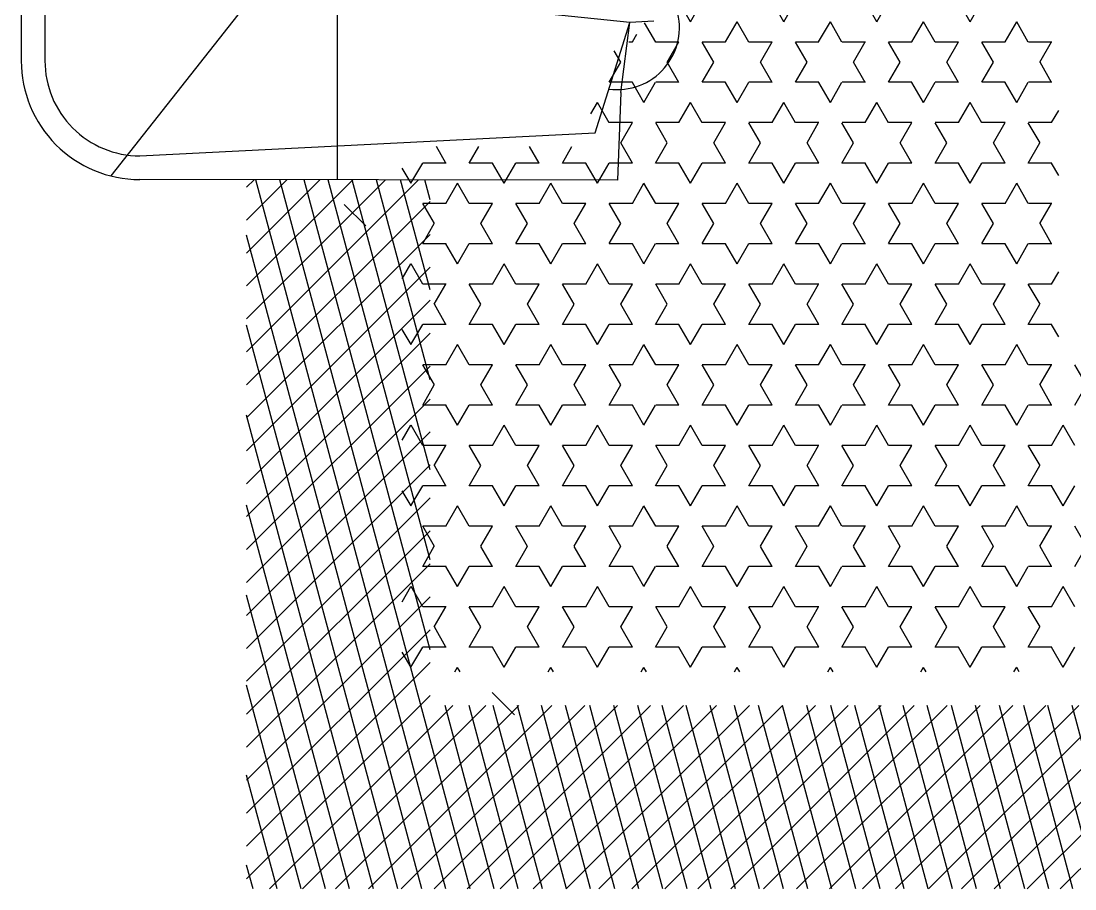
# Model space of a CAD drawing. Header units: millimetres. Extents: x -30782 to 40110, y 35885 to 73818.
# Drawn here: x 29985 to 31165, y 68543 to 69515 of the extents above; entities that cross this region are included whole.
import ezdxf

# ---------------------------------------------------------------- set-up
doc = ezdxf.new("R2010")
doc.units = ezdxf.units.MM

# ---------------------------------------------------------------- blocks, each defined once
blk = doc.blocks.new('A$C1EFC2E70')
for p, q in [((2421.4, 1198), (2216, 1403.4)), ((2421.4, 1161.1), (2216, 1366.5)), ((2421.4, 1124.3), (2216, 1329.7)), ((2421.4, 1087.4), (2216, 1292.8)), ((2421.4, 1266.3), (2216, 1211.3)), ((2421.4, 1050.5), (2216, 1255.9)), ((2421.4, 1239.3), (2216, 1184.3)), ((1856.9, 1227.6), (1834.4, 1214.6)), ((1879.5, 1214.6), (1856.9, 1227.6)), ((2037.7, 1227.6), (2015.1, 1214.6)), ((2060.2, 1214.6), (2037.6, 1227.6)), ((2421.4, 1013.6), (2216, 1219)), ((1924.7, 1214.6), (1902.1, 1201.5)), ((1992.4, 1201.5), (1969.8, 1214.6)), ((2105.4, 1214.6), (2082.8, 1201.5)), ((2173.1, 1201.5), (2150.5, 1214.6)), ((2421.4, 1212.3), (2216, 1157.3)), ((1563.2, 1188.5), (1549.4, 1196.4)), ((1622.2, 1196.4), (1608.5, 1188.5)), ((1743.9, 1188.5), (1730.2, 1196.4)), ((1802.9, 1196.4), (1789.2, 1188.5)), ((1924.6, 1188.5), (1902, 1201.5)), ((1992.5, 1201.5), (1969.9, 1188.5)), ((2105.4, 1188.5), (2082.8, 1201.5)), ((2173.2, 1201.5), (2150.6, 1188.5)), ((1495.4, 1175.4), (1472.8, 1188.5)), ((1472.9, 1188.6), (1472.9, 1162.5)), ((1518.1, 1188.5), (1495.5, 1175.5)), ((1518, 1188.6), (1518, 1162.5)), ((1563.2, 1188.6), (1563.2, 1162.5)), ((1608.4, 1188.6), (1608.4, 1162.5)), ((1653.6, 1188.6), (1653.6, 1162.5)), ((1676.1, 1175.4), (1653.6, 1188.5)), ((1698.8, 1188.5), (1676.2, 1175.5)), ((1698.8, 1188.6), (1698.8, 1162.5)), ((1743.9, 1188.6), (1743.9, 1162.5)), ((1789.1, 1188.6), (1789.1, 1162.5)), ((1834.3, 1188.6), (1834.3, 1162.5)), ((1856.9, 1175.4), (1834.3, 1188.5)), ((1879.5, 1188.5), (1856.9, 1175.5)), ((1879.5, 1188.6), (1879.5, 1162.5)), ((1924.7, 1188.6), (1924.7, 1162.5)), ((1969.8, 1188.6), (1969.8, 1162.5)), ((2015, 1188.6), (2015, 1162.5)), ((2037.6, 1175.4), (2015, 1188.5)), ((2060.3, 1188.5), (2037.7, 1175.5)), ((2060.2, 1188.6), (2060.2, 1162.5)), ((2105.4, 1188.6), (2105.4, 1162.5)), ((2150.6, 1188.6), (2150.6, 1162.5)), ((2421.4, 1185.3), (2216, 1130.3)), ((2421.4, 976.7), (2216, 1182.1)), ((1585.9, 1175.5), (1563.3, 1162.4)), ((1608.4, 1162.4), (1585.8, 1175.4)), ((1766.6, 1175.5), (1744, 1162.4)), ((1789.1, 1162.4), (1766.5, 1175.4)), ((1947.3, 1175.5), (1924.7, 1162.4)), ((1969.8, 1162.4), (1947.2, 1175.4)), ((2128, 1175.5), (2105.4, 1162.4)), ((2150.5, 1162.4), (2127.9, 1175.4)), ((1472.9, 1162.4), (1450.3, 1149.4)), ((1540.6, 1149.4), (1518, 1162.4)), ((1653.6, 1162.4), (1631, 1149.4)), ((1721.3, 1149.4), (1698.7, 1162.4)), ((1834.4, 1162.4), (1811.8, 1149.4)), ((1902, 1149.4), (1879.5, 1162.4)), ((2015.1, 1162.4), (1992.5, 1149.4)), ((2082.8, 1149.4), (2060.2, 1162.4)), ((2421.4, 1158.3), (2216, 1103.3)), ((1472.8, 1136.3), (1450.2, 1149.4)), ((1540.7, 1149.4), (1518.1, 1136.3)), ((1653.6, 1136.3), (1631, 1149.4)), ((1721.4, 1149.4), (1698.8, 1136.3)), ((1834.3, 1136.3), (1811.7, 1149.4)), ((1902.1, 1149.4), (1879.5, 1136.3)), ((2015, 1136.3), (1992.4, 1149.4)), ((2082.8, 1149.4), (2060.3, 1136.3)), ((2178.3, 1146.3), (2173.1, 1149.4)), ((2178.3, 1152.3), (2173.2, 1149.4)), ((2421.4, 939.8), (2216, 1145.2)), ((1472.9, 1136.4), (1472.9, 1110.3)), ((1518, 1136.4), (1518, 1110.3)), ((1563.2, 1136.4), (1563.2, 1110.3)), ((1585.8, 1123.3), (1563.2, 1136.3)), ((1608.5, 1136.3), (1585.9, 1123.3)), ((1608.4, 1136.4), (1608.4, 1110.3)), ((1653.6, 1136.4), (1653.6, 1110.3)), ((1698.8, 1136.4), (1698.8, 1110.3)), ((1743.9, 1136.4), (1743.9, 1110.3)), ((1766.5, 1123.3), (1743.9, 1136.3)), ((1789.2, 1136.3), (1766.6, 1123.3)), ((1789.1, 1136.4), (1789.1, 1110.3)), ((1834.3, 1136.4), (1834.3, 1110.3)), ((1879.5, 1136.4), (1879.5, 1110.3)), ((1947.2, 1123.3), (1924.6, 1136.3)), ((1924.7, 1136.4), (1924.7, 1110.3)), ((1969.9, 1136.3), (1947.3, 1123.3)), ((1969.8, 1136.4), (1969.8, 1110.3)), ((2015, 1136.4), (2015, 1110.3)), ((2060.2, 1136.4), (2060.2, 1110.3)), ((2105.4, 1136.4), (2105.4, 1110.3)), ((2127.9, 1123.3), (2105.4, 1136.3)), ((2150.6, 1136.3), (2128, 1123.3)), ((2150.6, 1136.4), (2150.6, 1110.3)), ((1495.5, 1123.3), (1472.9, 1110.2)), ((1518, 1110.2), (1495.4, 1123.3)), ((1676.2, 1123.3), (1653.6, 1110.2)), ((1698.7, 1110.2), (1676.1, 1123.3)), ((1856.9, 1123.3), (1834.4, 1110.2)), ((1879.5, 1110.2), (1856.9, 1123.3)), ((2037.7, 1123.3), (2015.1, 1110.2)), ((2060.2, 1110.2), (2037.6, 1123.3)), ((2421.4, 1131.3), (2216, 1076.3)), ((1450.2, 1097.2), (1427.7, 1110.2)), ((1563.3, 1110.2), (1540.7, 1097.2)), ((1631, 1097.2), (1608.4, 1110.2)), ((1744, 1110.2), (1721.4, 1097.2)), ((1811.7, 1097.2), (1789.1, 1110.2)), ((1924.7, 1110.2), (1902.1, 1097.2)), ((1992.4, 1097.2), (1969.8, 1110.2)), ((2105.4, 1110.2), (2082.8, 1097.2)), ((2173.1, 1097.2), (2150.5, 1110.2)), ((2421.4, 902.9), (2216, 1108.3)), ((2421.4, 1104.3), (2216, 1049.3)), ((1450.3, 1097.2), (1427.7, 1084.2)), ((1563.2, 1084.1), (1540.6, 1097.2)), ((1631, 1097.2), (1608.5, 1084.2)), ((1743.9, 1084.1), (1721.3, 1097.2)), ((1811.8, 1097.2), (1789.2, 1084.2)), ((1924.6, 1084.1), (1902, 1097.2)), ((1992.5, 1097.2), (1969.9, 1084.2)), ((2105.4, 1084.1), (2082.8, 1097.2)), ((2173.2, 1097.2), (2150.6, 1084.2)), ((1495.4, 1071.1), (1472.8, 1084.1)), ((1472.9, 1084.2), (1472.9, 1058.1)), ((1518.1, 1084.2), (1495.5, 1071.1)), ((1518, 1084.2), (1518, 1058.1)), ((1563.2, 1084.2), (1563.2, 1058.1)), ((1608.4, 1084.2), (1608.4, 1058.1)), ((1653.6, 1084.2), (1653.6, 1058.1)), ((1676.1, 1071.1), (1653.6, 1084.1)), ((1698.8, 1084.2), (1676.2, 1071.1)), ((1698.8, 1084.2), (1698.8, 1058.1)), ((1743.9, 1084.2), (1743.9, 1058.1)), ((1789.1, 1084.2), (1789.1, 1058.1)), ((1834.3, 1084.2), (1834.3, 1058.1)), ((1856.9, 1071.1), (1834.3, 1084.1)), ((1879.5, 1084.2), (1856.9, 1071.1)), ((1879.5, 1084.2), (1879.5, 1058.1)), ((1924.7, 1084.2), (1924.7, 1058.1)), ((1969.8, 1084.2), (1969.8, 1058.1)), ((2015, 1084.2), (2015, 1058.1)), ((2037.6, 1071.1), (2015, 1084.1)), ((2060.3, 1084.2), (2037.7, 1071.1)), ((2060.2, 1084.2), (2060.2, 1058.1)), ((2105.4, 1084.2), (2105.4, 1058.1)), ((2150.6, 1084.2), (2150.6, 1058.1)), ((2421.4, 1077.3), (2216, 1022.3)), ((1585.9, 1071.1), (1563.3, 1058.1)), ((1608.4, 1058.1), (1585.8, 1071.1)), ((1766.6, 1071.1), (1744, 1058.1)), ((1789.1, 1058.1), (1766.5, 1071.1)), ((1947.3, 1071.1), (1924.7, 1058.1)), ((1969.8, 1058.1), (1947.2, 1071.1)), ((2128, 1071.1), (2105.4, 1058.1)), ((2150.5, 1058.1), (2127.9, 1071.1)), ((2421.4, 866), (2216, 1071.4)), ((1472.9, 1058.1), (1450.3, 1045)), ((1540.6, 1045), (1518, 1058.1)), ((1653.6, 1058.1), (1631, 1045)), ((1721.3, 1045), (1698.7, 1058.1)), ((1834.4, 1058.1), (1811.8, 1045)), ((1902, 1045), (1879.5, 1058.1)), ((2015.1, 1058.1), (1992.5, 1045)), ((2082.8, 1045), (2060.2, 1058.1)), ((2421.4, 1050.3), (2216, 995.3)), ((1472.8, 1032), (1450.2, 1045)), ((1540.7, 1045), (1518.1, 1032)), ((1653.6, 1032), (1631, 1045)), ((1721.4, 1045), (1698.8, 1032)), ((1834.3, 1032), (1811.7, 1045)), ((1902.1, 1045), (1879.5, 1032)), ((2015, 1032), (1992.4, 1045)), ((2082.8, 1045), (2060.3, 1032)), ((2178.3, 1042), (2173.1, 1045)), ((2178.3, 1048), (2173.2, 1045)), ((1472.9, 1032.1), (1472.9, 1006)), ((1518, 1032.1), (1518, 1006)), ((1563.2, 1032.1), (1563.2, 1006)), ((1585.8, 1018.9), (1563.2, 1032)), ((1608.5, 1032), (1585.9, 1019)), ((1608.4, 1032.1), (1608.4, 1006)), ((1653.6, 1032.1), (1653.6, 1006)), ((1698.8, 1032.1), (1698.8, 1006)), ((1743.9, 1032.1), (1743.9, 1006)), ((1766.5, 1018.9), (1743.9, 1032)), ((1789.2, 1032), (1766.6, 1019)), ((1789.1, 1032.1), (1789.1, 1006)), ((1834.3, 1032.1), (1834.3, 1006)), ((1879.5, 1032.1), (1879.5, 1006)), ((1947.2, 1018.9), (1924.6, 1032)), ((1924.7, 1032.1), (1924.7, 1006)), ((1969.9, 1032), (1947.3, 1019)), ((1969.8, 1032.1), (1969.8, 1006)), ((2015, 1032.1), (2015, 1006)), ((2060.2, 1032.1), (2060.2, 1006)), ((2105.4, 1032.1), (2105.4, 1006)), ((2127.9, 1018.9), (2105.4, 1032)), ((2150.6, 1032), (2128, 1019)), ((2150.6, 1032.1), (2150.6, 1006)), ((2421.4, 829.1), (2216, 1034.5)), ((1495.5, 1019), (1472.9, 1005.9)), ((1518, 1005.9), (1495.4, 1018.9)), ((1676.2, 1019), (1653.6, 1005.9)), ((1698.7, 1005.9), (1676.1, 1018.9)), ((1856.9, 1019), (1834.4, 1005.9)), ((1879.5, 1005.9), (1856.9, 1018.9)), ((2037.7, 1019), (2015.1, 1005.9)), ((2060.2, 1005.9), (2037.6, 1018.9)), ((2421.4, 1023.3), (2216, 968.3)), ((1450.2, 992.8), (1427.7, 1005.9)), ((1563.3, 1005.9), (1540.7, 992.9)), ((1631, 992.8), (1608.4, 1005.9)), ((1744, 1005.9), (1721.4, 992.9)), ((1811.7, 992.8), (1789.1, 1005.9)), ((1924.7, 1005.9), (1902.1, 992.9)), ((1992.4, 992.8), (1969.8, 1005.9)), ((2105.4, 1005.9), (2082.8, 992.9)), ((2173.1, 992.8), (2150.5, 1005.9)), ((1450.3, 992.9), (1427.7, 979.8)), ((1563.2, 979.8), (1540.6, 992.8)), ((1631, 992.9), (1608.5, 979.8)), ((1743.9, 979.8), (1721.3, 992.8)), ((1811.8, 992.9), (1789.2, 979.8)), ((1924.6, 979.8), (1902, 992.8)), ((1992.5, 992.9), (1969.9, 979.8)), ((2105.4, 979.8), (2082.8, 992.8)), ((2173.2, 992.9), (2150.6, 979.8)), ((2421.4, 792.3), (2216, 997.6)), ((2421.4, 996.3), (2216, 941.3)), ((1495.4, 966.8), (1472.8, 979.8)), ((1472.9, 979.9), (1472.9, 953.8)), ((1518.1, 979.8), (1495.5, 966.8)), ((1518, 979.9), (1518, 953.8)), ((1563.2, 979.9), (1563.2, 953.8)), ((1608.4, 979.9), (1608.4, 953.8)), ((1653.6, 979.9), (1653.6, 953.8)), ((1676.1, 966.8), (1653.6, 979.8)), ((1698.8, 979.8), (1676.2, 966.8)), ((1698.8, 979.9), (1698.8, 953.8)), ((1743.9, 979.9), (1743.9, 953.8)), ((1789.1, 979.9), (1789.1, 953.8)), ((1834.3, 979.9), (1834.3, 953.8)), ((1856.9, 966.8), (1834.3, 979.8)), ((1879.5, 979.8), (1856.9, 966.8)), ((1879.5, 979.9), (1879.5, 953.8)), ((1924.7, 979.9), (1924.7, 953.8)), ((1969.8, 979.9), (1969.8, 953.8)), ((2015, 979.9), (2015, 953.8)), ((2037.6, 966.8), (2015, 979.8)), ((2060.3, 979.8), (2037.7, 966.8)), ((2060.2, 979.9), (2060.2, 953.8)), ((2105.4, 979.9), (2105.4, 953.8)), ((2150.6, 979.9), (2150.6, 953.8)), ((2421.4, 969.3), (2216, 914.2)), ((1585.9, 966.8), (1563.3, 953.7)), ((1608.4, 953.7), (1585.8, 966.8)), ((1766.6, 966.8), (1744, 953.7)), ((1789.1, 953.7), (1766.5, 966.8)), ((1947.3, 966.8), (1924.7, 953.7)), ((1969.8, 953.7), (1947.2, 966.8)), ((2128, 966.8), (2105.4, 953.7)), ((2150.5, 953.7), (2127.9, 966.8)), ((2421.4, 755.4), (2216, 960.8)), ((1472.9, 953.7), (1450.3, 940.7)), ((1540.6, 940.7), (1518, 953.7)), ((1653.6, 953.7), (1631, 940.7)), ((1721.3, 940.7), (1698.7, 953.7)), ((1834.4, 953.7), (1811.8, 940.7)), ((1902, 940.7), (1879.5, 953.7)), ((2015.1, 953.7), (1992.5, 940.7)), ((2082.8, 940.7), (2060.2, 953.7)), ((1472.8, 927.6), (1450.2, 940.7)), ((1540.7, 940.7), (1518.1, 927.7)), ((1653.6, 927.6), (1631, 940.7)), ((1721.4, 940.7), (1698.8, 927.7)), ((1834.3, 927.6), (1811.7, 940.7)), ((1902.1, 940.7), (1879.5, 927.7)), ((2015, 927.6), (1992.4, 940.7)), ((2082.8, 940.7), (2060.3, 927.7)), ((2178.3, 937.7), (2173.1, 940.7)), ((2178.3, 943.7), (2173.2, 940.7)), ((2421.4, 942.3), (2216, 887.2)), ((1472.9, 927.7), (1472.9, 901.6)), ((1518, 927.7), (1518, 901.6)), ((1563.2, 927.7), (1563.2, 901.6)), ((1585.8, 914.6), (1563.2, 927.6)), ((1608.5, 927.7), (1585.9, 914.6)), ((1608.4, 927.7), (1608.4, 901.6)), ((1653.6, 927.7), (1653.6, 901.6)), ((1698.8, 927.7), (1698.8, 901.6)), ((1743.9, 927.7), (1743.9, 901.6)), ((1766.5, 914.6), (1743.9, 927.6)), ((1789.2, 927.7), (1766.6, 914.6)), ((1789.1, 927.7), (1789.1, 901.6)), ((1834.3, 927.7), (1834.3, 901.6)), ((1879.5, 927.7), (1879.5, 901.6)), ((1947.2, 914.6), (1924.6, 927.6)), ((1924.7, 927.7), (1924.7, 901.6)), ((1969.9, 927.7), (1947.3, 914.6)), ((1969.8, 927.7), (1969.8, 901.6)), ((2015, 927.7), (2015, 901.6)), ((2060.2, 927.7), (2060.2, 901.6)), ((2105.4, 927.7), (2105.4, 901.6)), ((2127.9, 914.6), (2105.4, 927.6)), ((2150.6, 927.7), (2128, 914.6)), ((2150.6, 927.7), (2150.6, 901.6)), ((2421.4, 718.5), (2216, 923.9)), ((1495.5, 914.6), (1472.9, 901.6)), ((1518, 901.5), (1495.4, 914.6)), ((1676.2, 914.6), (1653.6, 901.6)), ((1698.7, 901.5), (1676.1, 914.6)), ((1856.9, 914.6), (1834.4, 901.6)), ((1879.5, 901.5), (1856.9, 914.6)), ((2037.7, 914.6), (2015.1, 901.6)), ((2060.2, 901.5), (2037.6, 914.6)), ((2421.4, 915.3), (2216, 860.2)), ((1450.2, 888.5), (1427.7, 901.5)), ((1563.3, 901.6), (1540.7, 888.5)), ((1631, 888.5), (1608.4, 901.5)), ((1744, 901.6), (1721.4, 888.5)), ((1811.7, 888.5), (1789.1, 901.5)), ((1924.7, 901.6), (1902.1, 888.5)), ((1992.4, 888.5), (1969.8, 901.5)), ((2105.4, 901.6), (2082.8, 888.5)), ((2173.1, 888.5), (2150.5, 901.5)), ((1450.3, 888.5), (1427.7, 875.5)), ((1563.2, 875.5), (1540.6, 888.5)), ((1631, 888.5), (1608.5, 875.5)), ((1743.9, 875.5), (1721.3, 888.5)), ((1811.8, 888.5), (1789.2, 875.5)), ((1924.6, 875.5), (1902, 888.5)), ((1992.5, 888.5), (1969.9, 875.5)), ((2105.4, 875.5), (2082.8, 888.5)), ((2173.2, 888.5), (2150.6, 875.5)), ((2421.4, 888.3), (2216, 833.2)), ((2421.4, 681.6), (2216, 887)), ((1495.4, 862.4), (1472.8, 875.5)), ((1472.9, 875.5), (1472.9, 849.5)), ((1518.1, 875.5), (1495.5, 862.4)), ((1518, 875.5), (1518, 849.5)), ((1563.2, 875.5), (1563.2, 849.5)), ((1608.4, 875.5), (1608.4, 849.5)), ((1653.6, 875.5), (1653.6, 849.5)), ((1676.1, 862.4), (1653.6, 875.5)), ((1698.8, 875.5), (1676.2, 862.4)), ((1698.8, 875.5), (1698.8, 849.5)), ((1743.9, 875.5), (1743.9, 849.5)), ((1789.1, 875.5), (1789.1, 849.5)), ((1834.3, 875.5), (1834.3, 849.5)), ((1856.9, 862.4), (1834.3, 875.5)), ((1879.5, 875.5), (1856.9, 862.4)), ((1879.5, 875.5), (1879.5, 849.5)), ((1924.7, 875.5), (1924.7, 849.5)), ((1969.8, 875.5), (1969.8, 849.5)), ((2015, 875.5), (2015, 849.5)), ((2037.6, 862.4), (2015, 875.5)), ((2060.3, 875.5), (2037.7, 862.4)), ((2060.2, 875.5), (2060.2, 849.5)), ((2105.4, 875.5), (2105.4, 849.5)), ((2150.6, 875.5), (2150.6, 849.5)), ((1585.9, 862.4), (1563.3, 849.4)), ((1608.4, 849.4), (1585.8, 862.4)), ((1766.6, 862.4), (1744, 849.4)), ((1789.1, 849.4), (1766.5, 862.4)), ((1947.3, 862.4), (1924.7, 849.4)), ((1969.8, 849.4), (1947.2, 862.4)), ((2128, 862.4), (2105.4, 849.4)), ((2150.5, 849.4), (2127.9, 862.4)), ((2421.4, 861.3), (2216, 806.2)), ((2421.4, 644.7), (2216, 850.1)), ((1472.9, 849.4), (1450.3, 836.4)), ((1540.6, 836.3), (1518, 849.4)), ((1653.6, 849.4), (1631, 836.4)), ((1721.3, 836.3), (1698.7, 849.4)), ((1834.4, 849.4), (1811.8, 836.4)), ((1902, 836.3), (1879.5, 849.4)), ((2015.1, 849.4), (1992.5, 836.4)), ((2082.8, 836.3), (2060.2, 849.4)), ((2178.3, 839.3), (2173.2, 836.4)), ((1472.8, 823.3), (1450.2, 836.3)), ((1540.7, 836.4), (1518.1, 823.3)), ((1653.6, 823.3), (1631, 836.3)), ((1721.4, 836.4), (1698.8, 823.3)), ((1834.3, 823.3), (1811.7, 836.3)), ((1902.1, 836.4), (1879.5, 823.3)), ((2015, 823.3), (1992.4, 836.3)), ((2082.8, 836.4), (2060.3, 823.3)), ((2178.3, 833.3), (2173.1, 836.3)), ((2421.4, 834.3), (2216, 779.2)), ((1472.9, 823.4), (1472.9, 797.3)), ((1518, 823.4), (1518, 797.3)), ((1563.2, 823.4), (1563.2, 797.3)), ((1585.8, 810.3), (1563.2, 823.3)), ((1608.5, 823.3), (1585.9, 810.3)), ((1608.4, 823.4), (1608.4, 797.3)), ((1653.6, 823.4), (1653.6, 797.3)), ((1698.8, 823.4), (1698.8, 797.3)), ((1743.9, 823.4), (1743.9, 797.3)), ((1766.5, 810.3), (1743.9, 823.3)), ((1789.2, 823.3), (1766.6, 810.3)), ((1789.1, 823.4), (1789.1, 797.3)), ((1834.3, 823.4), (1834.3, 797.3)), ((1879.5, 823.4), (1879.5, 797.3)), ((1947.2, 810.3), (1924.6, 823.3)), ((1924.7, 823.4), (1924.7, 797.3)), ((1969.9, 823.3), (1947.3, 810.3)), ((1969.8, 823.4), (1969.8, 797.3)), ((2015, 823.4), (2015, 797.3)), ((2060.2, 823.4), (2060.2, 797.3)), ((2105.4, 823.4), (2105.4, 797.3)), ((2127.9, 810.3), (2105.4, 823.3)), ((2150.6, 823.3), (2128, 810.3)), ((2150.6, 823.4), (2150.6, 797.3)), ((1495.5, 810.3), (1472.9, 797.2)), ((1518, 797.2), (1495.4, 810.3)), ((1676.2, 810.3), (1653.6, 797.2)), ((1698.7, 797.2), (1676.1, 810.3)), ((1856.9, 810.3), (1834.4, 797.2)), ((1879.5, 797.2), (1856.9, 810.3)), ((2037.7, 810.3), (2015.1, 797.2)), ((2060.2, 797.2), (2037.6, 810.3)), ((2421.4, 607.8), (2216, 813.2)), ((2421.4, 807.3), (2216, 752.2)), ((1450.2, 784.2), (1427.7, 797.2)), ((1563.3, 797.2), (1540.7, 784.2)), ((1631, 784.2), (1608.4, 797.2)), ((1744, 797.2), (1721.4, 784.2)), ((1811.7, 784.2), (1789.1, 797.2)), ((1924.7, 797.2), (1902.1, 784.2)), ((1992.4, 784.2), (1969.8, 797.2)), ((2105.4, 797.2), (2082.8, 784.2)), ((2173.1, 784.2), (2150.5, 797.2)), ((1450.3, 784.2), (1427.7, 771.1)), ((1563.2, 771.1), (1540.6, 784.2)), ((1631, 784.2), (1608.5, 771.1)), ((1743.9, 771.1), (1721.3, 784.2)), ((1811.8, 784.2), (1789.2, 771.1)), ((1924.6, 771.1), (1902, 784.2)), ((1992.5, 784.2), (1969.9, 771.1)), ((2105.4, 771.1), (2082.8, 784.2)), ((2173.2, 784.2), (2150.6, 771.1)), ((2421.4, 780.2), (2216, 725.2)), ((1495.4, 758.1), (1472.8, 771.1)), ((1472.9, 771.2), (1472.9, 745.1)), ((1518.1, 771.1), (1495.5, 758.1)), ((1518, 771.2), (1518, 745.1)), ((1563.2, 771.2), (1563.2, 745.1)), ((1608.4, 771.2), (1608.4, 745.1)), ((1653.6, 771.2), (1653.6, 745.1)), ((1676.1, 758.1), (1653.6, 771.1)), ((1698.8, 771.1), (1676.2, 758.1)), ((1698.8, 771.2), (1698.8, 745.1)), ((1743.9, 771.2), (1743.9, 745.1)), ((1789.1, 771.2), (1789.1, 745.1)), ((1834.3, 771.2), (1834.3, 745.1)), ((1856.9, 758.1), (1834.3, 771.1)), ((1879.5, 771.1), (1856.9, 758.1)), ((1879.5, 771.2), (1879.5, 745.1)), ((1924.7, 771.2), (1924.7, 745.1)), ((1969.8, 771.2), (1969.8, 745.1)), ((2015, 771.2), (2015, 745.1)), ((2037.6, 758.1), (2015, 771.1)), ((2060.3, 771.1), (2037.7, 758.1)), ((2060.2, 771.2), (2060.2, 745.1)), ((2105.4, 771.2), (2105.4, 745.1)), ((2150.6, 771.2), (2150.6, 745.1)), ((2421.4, 570.9), (2216, 776.3)), ((1585.9, 758.1), (1563.3, 745.1)), ((1608.4, 745), (1585.8, 758.1)), ((1766.6, 758.1), (1744, 745.1)), ((1789.1, 745), (1766.5, 758.1)), ((1947.3, 758.1), (1924.7, 745.1)), ((1969.8, 745), (1947.2, 758.1)), ((2128, 758.1), (2105.4, 745.1)), ((2150.5, 745), (2127.9, 758.1)), ((1472.9, 745.1), (1451.4, 732.6)), ((1540.6, 732), (1518, 745)), ((1653.6, 745.1), (1631, 732)), ((1721.3, 732), (1698.7, 745)), ((1834.4, 745.1), (1811.8, 732)), ((1902, 732), (1879.5, 745)), ((2015.1, 745.1), (1992.5, 732)), ((2082.8, 732), (2060.2, 745)), ((2421.4, 753.2), (2216, 698.2)), ((1449.6, 743.1), (1450.9, 716.1)), ((1540.7, 732), (1518.1, 719)), ((1653.6, 719), (1631, 732)), ((1721.4, 732), (1698.8, 719)), ((1834.3, 719), (1811.7, 732)), ((1902.1, 732), (1879.5, 719)), ((2015, 719), (1992.4, 732)), ((2082.8, 732), (2060.3, 719)), ((2178.3, 729), (2173.1, 732)), ((2178.3, 735), (2173.2, 732)), ((2421.4, 534), (2216, 739.4)), ((1472.8, 719), (1464.1, 724)), ((2421.4, 726.2), (2216, 671.2)), ((1450.9, 716.1), (1417.5, 392.3)), ((1529.6, 705.9), (1450.9, 716.1)), ((1574.5, 677.3), (1450.9, 716.1)), ((1472.9, 719), (1472.9, 715)), ((1518, 719), (1518, 693)), ((1563.2, 719), (1563.2, 693)), ((1585.8, 705.9), (1563.2, 719)), ((1608.5, 719), (1585.9, 705.9)), ((1608.4, 719), (1608.4, 693)), ((1653.6, 719), (1653.6, 693)), ((1698.8, 719), (1698.8, 693)), ((1743.9, 719), (1743.9, 693)), ((1766.5, 705.9), (1743.9, 719)), ((1789.2, 719), (1766.6, 705.9)), ((1789.1, 719), (1789.1, 693)), ((1834.3, 719), (1834.3, 693)), ((1879.5, 719), (1879.5, 693)), ((1947.2, 705.9), (1924.6, 719)), ((1924.7, 719), (1924.7, 693)), ((1969.9, 719), (1947.3, 705.9)), ((1969.8, 719), (1969.8, 693)), ((2015, 719), (2015, 693)), ((2060.2, 719), (2060.2, 693)), ((2105.4, 719), (2105.4, 693)), ((2127.9, 705.9), (2105.4, 719)), ((2150.6, 719), (2128, 705.9)), ((2150.6, 719), (2150.6, 693)), ((1495.5, 705.9), (1482.8, 698.6)), ((1518, 692.9), (1495.4, 705.9)), ((1529.6, 705.9), (1627.7, 702.2)), ((1627.7, 702.2), (1627, 167.3)), ((1676.2, 705.9), (1653.6, 692.9)), ((1698.7, 692.9), (1676.1, 705.9)), ((1856.9, 705.9), (1834.4, 692.9)), ((1879.5, 692.9), (1856.9, 705.9)), ((2037.7, 705.9), (2015.1, 692.9)), ((2060.2, 692.9), (2037.6, 705.9)), ((2421.4, 497.1), (2216, 702.5)), ((2421.4, 699.2), (2216, 644.2)), ((1563.3, 692.9), (1540.7, 679.8)), ((1631, 679.8), (1608.4, 692.9)), ((1744, 692.9), (1721.4, 679.8)), ((1811.7, 679.8), (1789.1, 692.9)), ((1924.7, 692.9), (1902.1, 679.8)), ((1992.4, 679.8), (1969.8, 692.9)), ((2105.4, 692.9), (2082.8, 679.8)), ((2173.1, 679.8), (2150.5, 692.9)), ((1553.3, 672.5), (1540.6, 679.8)), ((1600.4, 167.3), (1574.5, 677.3)), ((1631, 679.8), (1608.5, 666.8)), ((1743.9, 666.8), (1721.3, 679.8)), ((1811.8, 679.8), (1789.2, 666.8)), ((1924.6, 666.8), (1902, 679.8)), ((1992.5, 679.8), (1969.9, 666.8)), ((2105.4, 666.8), (2082.8, 679.8)), ((2173.2, 679.8), (2150.6, 666.8)), ((1608.4, 666.9), (1608.4, 640.8)), ((1653.6, 666.9), (1653.6, 640.8)), ((1676.1, 653.7), (1653.6, 666.8)), ((1698.8, 666.8), (1676.2, 653.8)), ((1698.8, 666.9), (1698.8, 640.8)), ((1743.9, 666.9), (1743.9, 640.8)), ((1789.1, 666.9), (1789.1, 640.8)), ((1834.3, 666.9), (1834.3, 640.8)), ((1856.9, 653.7), (1834.3, 666.8)), ((1879.5, 666.8), (1856.9, 653.8)), ((1879.5, 666.9), (1879.5, 640.8)), ((1924.7, 666.9), (1924.7, 640.8)), ((1969.8, 666.9), (1969.8, 640.8)), ((2015, 666.9), (2015, 640.8)), ((2037.6, 653.7), (2015, 666.8)), ((2060.3, 666.8), (2037.7, 653.8)), ((2060.2, 666.9), (2060.2, 640.8)), ((2105.4, 666.9), (2105.4, 640.8)), ((2150.6, 666.9), (2150.6, 640.8)), ((2421.4, 672.2), (2216, 617.2)), ((2421.4, 460.2), (2216, 665.6)), ((1608.4, 640.7), (1590, 651.3)), ((1766.6, 653.8), (1744, 640.7)), ((1789.1, 640.7), (1766.5, 653.7)), ((1947.3, 653.8), (1924.7, 640.7)), ((1969.8, 640.7), (1947.2, 653.7)), ((2128, 653.8), (2105.4, 640.7)), ((2150.5, 640.7), (2127.9, 653.7)), ((1653.6, 640.7), (1631, 627.7)), ((1721.3, 627.7), (1698.7, 640.7)), ((1834.4, 640.7), (1811.8, 627.7)), ((1902, 627.7), (1879.5, 640.7)), ((2015.1, 640.7), (1992.5, 627.7)), ((2082.8, 627.7), (2060.2, 640.7)), ((2421.4, 645.2), (2216, 590.2)), ((1653.6, 614.6), (1631, 627.7)), ((1721.4, 627.7), (1698.8, 614.6)), ((1834.3, 614.6), (1811.7, 627.7)), ((1902.1, 627.7), (1879.5, 614.6)), ((2015, 614.6), (1992.4, 627.7)), ((2082.8, 627.7), (2060.3, 614.6)), ((2178.3, 624.6), (2173.1, 627.7)), ((2178.3, 630.6), (2173.2, 627.7)), ((2421.4, 423.4), (2216, 628.7)), ((1608.5, 614.6), (1589.9, 603.9)), ((1608.4, 614.7), (1608.4, 588.6)), ((1653.6, 614.7), (1653.6, 588.6)), ((1698.8, 614.7), (1698.8, 588.6)), ((1743.9, 614.7), (1743.9, 588.6)), ((1766.5, 601.6), (1743.9, 614.6)), ((1789.2, 614.6), (1766.6, 601.6)), ((1789.1, 614.7), (1789.1, 588.6)), ((1834.3, 614.7), (1834.3, 588.6)), ((1879.5, 614.7), (1879.5, 588.6)), ((1947.2, 601.6), (1924.6, 614.6)), ((1924.7, 614.7), (1924.7, 588.6)), ((1969.9, 614.6), (1947.3, 601.6)), ((1969.8, 614.7), (1969.8, 588.6)), ((2015, 614.7), (2015, 588.6)), ((2060.2, 614.7), (2060.2, 588.6)), ((2105.4, 614.7), (2105.4, 588.6)), ((2127.9, 601.6), (2105.4, 614.6)), ((2150.6, 614.6), (2128, 601.6)), ((2150.6, 614.7), (2150.6, 588.6)), ((2421.4, 618.2), (2216, 563.2)), ((1676.2, 601.6), (1653.6, 588.6)), ((1698.7, 588.5), (1676.1, 601.6)), ((1856.9, 601.6), (1834.4, 588.6)), ((1879.5, 588.5), (1856.9, 601.6)), ((2037.7, 601.6), (2015.1, 588.6)), ((2060.2, 588.5), (2037.6, 601.6)), ((2421.4, 386.5), (2216, 591.9)), ((2421.4, 591.2), (2216, 536.2)), ((1631, 575.5), (1608.4, 588.5)), ((1744, 588.6), (1721.4, 575.5)), ((1811.7, 575.5), (1789.1, 588.5)), ((1924.7, 588.6), (1902.1, 575.5)), ((1992.4, 575.5), (1969.8, 588.5)), ((2105.4, 588.6), (2082.8, 575.5)), ((2173.1, 575.5), (2150.5, 588.5)), ((2226.2, 586.9), (2201.3, 562.1)), ((1631, 575.5), (1608.5, 562.5)), ((1743.9, 562.4), (1721.3, 575.5)), ((1811.8, 575.5), (1789.2, 562.5)), ((1924.6, 562.4), (1902, 575.5)), ((1992.5, 575.5), (1969.9, 562.5)), ((2105.4, 562.4), (2082.8, 575.5)), ((2173.2, 575.5), (2150.6, 562.5)), ((1608.4, 562.5), (1608.4, 536.4)), ((1653.6, 562.5), (1653.6, 536.4)), ((1676.1, 549.4), (1653.6, 562.4)), ((1698.8, 562.5), (1676.2, 549.4)), ((1698.8, 562.5), (1698.8, 536.4)), ((1743.9, 562.5), (1743.9, 536.4)), ((1789.1, 562.5), (1789.1, 536.4)), ((1834.3, 562.5), (1834.3, 536.4)), ((1856.9, 549.4), (1834.3, 562.4)), ((1879.5, 562.5), (1856.9, 549.4)), ((1879.5, 562.5), (1879.5, 536.4)), ((1924.7, 562.5), (1924.7, 536.4)), ((1969.8, 562.5), (1969.8, 536.4)), ((2015, 562.5), (2015, 536.4)), ((2037.6, 549.4), (2015, 562.4)), ((2060.3, 562.5), (2037.7, 549.4)), ((2060.2, 562.5), (2060.2, 536.4)), ((2105.4, 562.5), (2105.4, 536.4)), ((2150.6, 562.5), (2150.6, 536.4)), ((2421.4, 564.2), (2216, 509.2)), ((2421.4, 349.6), (2216, 555)), ((1608.4, 536.4), (1589.9, 547)), ((1766.6, 549.4), (1744, 536.4)), ((1789.1, 536.4), (1766.5, 549.4)), ((1947.3, 549.4), (1924.7, 536.4)), ((1969.8, 536.4), (1947.2, 549.4)), ((2128, 549.4), (2105.4, 536.4)), ((2150.5, 536.4), (2127.9, 549.4)), ((2421.4, 537.2), (1627.2, 324.4)), ((1653.6, 536.4), (1631, 523.3)), ((1721.3, 523.3), (1698.7, 536.4)), ((1834.4, 536.4), (1811.8, 523.3)), ((1902, 523.3), (1879.5, 536.4)), ((2015.1, 536.4), (1992.5, 523.3)), ((2082.8, 523.3), (2060.2, 536.4)), ((1653.6, 510.3), (1631, 523.3)), ((1721.4, 523.3), (1698.8, 510.3)), ((1834.3, 510.3), (1811.7, 523.3)), ((1902.1, 523.3), (1879.5, 510.3)), ((2015, 510.3), (1992.4, 523.3)), ((2082.8, 523.3), (2060.3, 510.3)), ((2178.3, 520.3), (2173.1, 523.3)), ((2178.3, 526.3), (2173.2, 523.3)), ((1608.5, 510.3), (1589.8, 499.5)), ((1608.4, 510.4), (1608.4, 484.3)), ((2421.4, 510.2), (1627.1, 297.4)), ((1653.6, 510.4), (1653.6, 484.3)), ((1698.8, 510.4), (1698.8, 484.3)), ((1743.9, 510.4), (1743.9, 484.3)), ((1766.5, 497.2), (1743.9, 510.3)), ((1789.2, 510.3), (1766.6, 497.3)), ((1789.1, 510.4), (1789.1, 484.3)), ((1834.3, 510.4), (1834.3, 484.3)), ((1879.5, 510.4), (1879.5, 484.3)), ((1947.2, 497.2), (1924.6, 510.3)), ((1924.7, 510.4), (1924.7, 484.3)), ((1969.9, 510.3), (1947.3, 497.3)), ((1969.8, 510.4), (1969.8, 484.3)), ((2015, 510.4), (2015, 484.3)), ((2060.2, 510.4), (2060.2, 484.3)), ((2105.4, 510.4), (2105.4, 484.3)), ((2127.9, 497.2), (2105.4, 510.3)), ((2150.6, 510.3), (2128, 497.3)), ((2150.6, 510.4), (2150.6, 484.3)), ((2421.4, 312.7), (2216, 518.1)), ((1676.2, 497.3), (1653.6, 484.2)), ((1698.7, 484.2), (1676.1, 497.2)), ((1856.9, 497.3), (1834.4, 484.2)), ((1879.5, 484.2), (1856.9, 497.2)), ((2037.7, 497.3), (2015.1, 484.2)), ((2060.2, 484.2), (2037.6, 497.2)), ((1631, 471.1), (1608.4, 484.2)), ((2052.7, 492.4), (1627.2, 378.4)), ((2153.5, 492.4), (1627.2, 351.4)), ((1951.9, 492.4), (1627.3, 405.4)), ((1750.3, 492.4), (1627.3, 459.5)), ((1851.1, 492.4), (1627.3, 432.5)), ((1649.6, 492.4), (1627.4, 486.5)), ((1856.8, 287), (1651.4, 492.4)), ((1893.7, 287), (1688.3, 492.4)), ((1744, 484.2), (1721.4, 471.2)), ((1930.6, 287), (1725.2, 492.4)), ((1967.5, 287), (1762.1, 492.4)), ((1811.7, 471.1), (1789.1, 484.2)), ((2004.4, 287), (1799, 492.4)), ((2041.2, 287), (1835.9, 492.4)), ((2078.1, 287), (1872.7, 492.4)), ((1924.7, 484.2), (1902.1, 471.2)), ((2115, 287), (1909.6, 492.4)), ((2151.9, 287), (1946.5, 492.4)), ((1992.4, 471.1), (1969.8, 484.2)), ((2188.8, 287), (1983.4, 492.4)), ((2225.7, 287), (2020.3, 492.4)), ((2262.6, 287), (2057.2, 492.4)), ((2105.4, 484.2), (2082.8, 471.2)), ((2299.5, 287), (2094.1, 492.4)), ((2336.4, 287), (2131, 492.4)), ((2173.1, 471.1), (2150.5, 484.2)), ((2373.3, 287), (2167.9, 492.4)), ((2410.1, 287), (2204.8, 492.4)), ((1819.9, 287), (1627.4, 479.6)), ((2421.4, 483.2), (1689.3, 287)), ((1631, 471.2), (1614.1, 461.4)), ((1738.2, 461.4), (1721.3, 471.1)), ((1811.8, 471.2), (1794.8, 461.4)), ((1918.9, 461.4), (1902, 471.1)), ((1992.5, 471.2), (1975.5, 461.4)), ((2099.7, 461.4), (2082.8, 471.1)), ((2173.2, 471.2), (2156.3, 461.4)), ((2421.4, 456.2), (1790.1, 287)), ((1783, 287), (1627.3, 442.7)), ((2421.4, 429.2), (1890.9, 287)), ((1678.9, 420.6), (1654.7, 396.4)), ((1746.1, 287), (1627.3, 405.9)), ((2421.4, 402.2), (1991.6, 287)), ((1627.2, 388.7), (1417.9, 388.9)), ((1709.2, 287), (1627.2, 369)), ((2421.4, 375.2), (2092.4, 287)), ((2421.4, 348.2), (2193.2, 287)), ((1672.4, 287), (1627.2, 332.2)), ((2421.4, 321.2), (2294, 287)), ((1408.4, 303.7), (1622.9, 134.8)), ((1635.5, 287), (1627.1, 295.4)), ((2421.4, 294.2), (2394.8, 287)), ((926, 61.1), (1494, 61.2)), ((925.9, 34.5), (1494, 34.7))]:
    blk.add_line(p, q)
for centre, radius, start, end in [((1456.6, 702.1), 69.6, 352.1975, 106.7018), ((1494.1, 167.5), 132.8, 269.9244, 359.9244), ((1494.1, 167.5), 106.3, 269.9244, 359.9244)]:
    blk.add_arc(centre, radius, start, end)

msp = doc.modelspace()

# ---------------------------------------------------------------- block references
at = {"rotation": 270}
msp.add_blockref('A$C1EFC2E70', (29950.2, 70964.7), dxfattribs=at)

doc.saveas('drawing.dxf')
